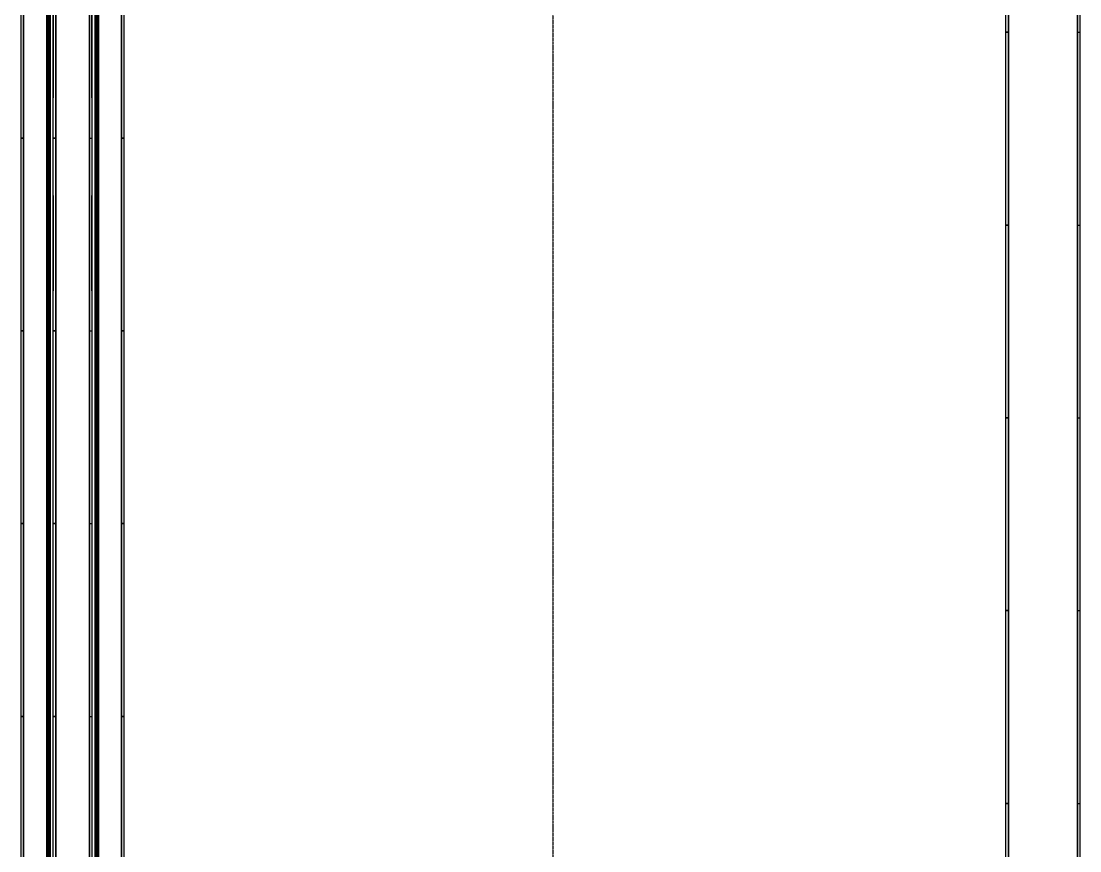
# Model space of a CAD drawing. Header units: inches. Extents: x -21257 to 11444, y 0 to 8704.
# Drawn here: x 4797 to 5456, y 5295 to 5811 of the extents above; entities that cross this region are included whole.
import ezdxf

# ---------------------------------------------------------------- set-up
doc = ezdxf.new("R2010")
doc.units = ezdxf.units.IN
doc.header["$MEASUREMENT"] = 0
doc.linetypes.add('CENTER2', pattern=[1.125, 0.75, -0.125, 0.125, -0.125])
for name, color, linetype in [('100-CONV-LAYOUT', 3, 'Continuous'), ('1000-CONV-LAYOUT', 30, 'Continuous'), ('1000-CONV-LAYOUT-UPPER', 30, 'Continuous'), ('200-CONV-LAYOUT', 4, 'Continuous'), ('300-CONV-LAYOUT', 6, 'Continuous'), ('Bldg_Cline', 8, 'CENTER2')]:
    doc.layers.add(name, color=color, linetype=linetype)

# ---------------------------------------------------------------- blocks, each defined once
blk = doc.blocks.new('Promise-US15-100330-00-10-003 Bldg Colums')
at = {"layer": 'Bldg_Cline'}
blk.add_line((4200, 7192), (4200, 8), dxfattribs=at)

msp = doc.modelspace()

# ---------------------------------------------------------------- linework, layer by layer
at = {"layer": '100-CONV-LAYOUT', "linetype": 'Continuous'}
for p, q in [((4817.06, 5738.27, 30), (4818.56, 5738.27, 30)), ((4818.56, 5738.27, 23.5), (4817.06, 5738.27, 23.5)), ((4818.56, 5738.27, 30), (4818.56, 5738.27, 23.5)), ((4839.56, 5738.27, 30), (4841.06, 5738.27, 30)), ((4839.56, 5738.27, 30), (4839.56, 5738.27, 23.5)), ((4839.56, 5738.27, 23.5), (4841.06, 5738.27, 23.5)), ((4817.06, 5618.27, 30), (4818.56, 5618.27, 30)), ((4818.56, 5618.27, 23.5), (4817.06, 5618.27, 23.5)), ((4818.56, 5618.27, 30), (4818.56, 5618.27, 23.5)), ((4839.56, 5618.27, 30), (4841.06, 5618.27, 30)), ((4839.56, 5618.27, 30), (4839.56, 5618.27, 23.5)), ((4839.56, 5618.27, 23.5), (4841.06, 5618.27, 23.5)), ((4817.06, 5498.27, 30), (4818.56, 5498.27, 30)), ((4818.56, 5498.27, 23.5), (4817.06, 5498.27, 23.5)), ((4818.56, 5498.27, 30), (4818.56, 5498.27, 23.5)), ((4839.56, 5498.27, 30), (4841.06, 5498.27, 30)), ((4839.56, 5498.27, 30), (4839.56, 5498.27, 23.5)), ((4839.56, 5498.27, 23.5), (4841.06, 5498.27, 23.5)), ((4817.06, 5378.27, 30), (4818.56, 5378.27, 30)), ((4818.56, 5378.27, 23.5), (4817.06, 5378.27, 23.5)), ((4818.56, 5378.27, 30), (4818.56, 5378.27, 23.5)), ((4839.56, 5378.27, 30), (4841.06, 5378.27, 30)), ((4839.56, 5378.27, 30), (4839.56, 5378.27, 23.5)), ((4839.56, 5378.27, 23.5), (4841.06, 5378.27, 23.5))]:
    msp.add_line(p, q, dxfattribs=at)
at = {"layer": '100-CONV-LAYOUT'}
for points in [[(4817.06, 4778.27, 23.5), (4817.06, 7238.27, 23.49), (4818.56, 7238.27, 23.49), (4818.56, 4778.27, 23.5)], [(4817.06, 4778.27, 30), (4817.06, 7238.27, 29.99), (4818.56, 7238.27, 29.99), (4818.56, 4778.27, 30)], [(4818.56, 4778.27, 30), (4818.56, 7238.27, 29.99), (4839.56, 7238.27, 29.99), (4839.56, 4778.27, 30)], [(4818.56, 4778.27, 30), (4818.56, 7238.27, 29.99), (4818.56, 7238.27, 23.49), (4818.56, 4778.27, 23.5)], [(4839.56, 4778.27, 30), (4839.56, 7238.27, 29.99), (4839.56, 7238.27, 23.49), (4839.56, 4778.27, 23.5)], [(4839.56, 4778.27, 23.5), (4839.56, 7238.27, 23.49), (4841.06, 7238.27, 23.49), (4841.06, 4778.27, 23.5)], [(4839.56, 4778.27, 30), (4839.56, 7238.27, 29.99), (4841.06, 7238.27, 29.99), (4841.06, 4778.27, 30)], [(4797.06, 4778.27, 26.5), (4797.06, 7154.27, 26.49), (4798.56, 7154.27, 26.49), (4798.56, 4778.27, 26.5)], [(4797.06, 4778.27, 30), (4797.06, 7154.27, 29.99), (4798.56, 7154.27, 29.99), (4798.56, 4778.27, 30)], [(4798.56, 4778.27, 30), (4798.56, 7154.27, 29.99), (4813.56, 7154.27, 29.99), (4813.56, 4778.27, 30)], [(4798.56, 4778.27, 30), (4798.56, 7154.27, 29.99), (4798.56, 7154.27, 26.49), (4798.56, 4778.27, 26.5)], [(4813.56, 4778.27, 30), (4813.56, 7154.27, 29.99), (4813.56, 7154.27, 26.49), (4813.56, 4778.27, 26.5)], [(4813.56, 4778.27, 26.5), (4813.56, 7154.27, 26.49), (4815.06, 7154.27, 26.49), (4815.06, 4778.27, 26.5)], [(4813.56, 4778.27, 30), (4813.56, 7154.27, 29.99), (4815.06, 7154.27, 29.99), (4815.06, 4778.27, 30)], [(4843.06, 4778.27, 26.5), (4843.06, 7154.27, 26.49), (4844.56, 7154.27, 26.49), (4844.56, 4778.27, 26.5)], [(4843.06, 4778.27, 30), (4843.06, 7154.27, 29.99), (4844.56, 7154.27, 29.99), (4844.56, 4778.27, 30)], [(4844.56, 4778.27, 30), (4844.56, 7154.27, 29.99), (4859.56, 7154.27, 29.99), (4859.56, 4778.27, 30)], [(4844.56, 4778.27, 30), (4844.56, 7154.27, 29.99), (4844.56, 7154.27, 26.49), (4844.56, 4778.27, 26.5)], [(4859.56, 4778.27, 30), (4859.56, 7154.27, 29.99), (4859.56, 7154.27, 26.49), (4859.56, 4778.27, 26.5)], [(4859.56, 4778.27, 26.5), (4859.56, 7154.27, 26.49), (4861.06, 7154.27, 26.49), (4861.06, 4778.27, 26.5)], [(4859.56, 4778.27, 30), (4859.56, 7154.27, 29.99), (4861.06, 7154.27, 29.99), (4861.06, 4778.27, 30)], [(4797.06, 5738.27, 30), (4797.06, 5738.27, 26.5), (4798.56, 5738.27, 26.5), (4798.56, 5738.27, 30)], [(4813.56, 5738.27, 30), (4813.56, 5738.27, 26.5), (4815.06, 5738.27, 26.5), (4815.06, 5738.27, 30)], [(4843.06, 5738.27, 30), (4843.06, 5738.27, 26.5), (4844.56, 5738.27, 26.5), (4844.56, 5738.27, 30)], [(4859.56, 5738.27, 30), (4859.56, 5738.27, 26.5), (4861.06, 5738.27, 26.5), (4861.06, 5738.27, 30)], [(4797.06, 5618.27, 30), (4797.06, 5618.27, 26.5), (4798.56, 5618.27, 26.5), (4798.56, 5618.27, 30)], [(4813.56, 5618.27, 30), (4813.56, 5618.27, 26.5), (4815.06, 5618.27, 26.5), (4815.06, 5618.27, 30)], [(4843.06, 5618.27, 30), (4843.06, 5618.27, 26.5), (4844.56, 5618.27, 26.5), (4844.56, 5618.27, 30)], [(4859.56, 5618.27, 30), (4859.56, 5618.27, 26.5), (4861.06, 5618.27, 26.5), (4861.06, 5618.27, 30)], [(4797.06, 5498.27, 30), (4797.06, 5498.27, 26.5), (4798.56, 5498.27, 26.5), (4798.56, 5498.27, 30)], [(4813.56, 5498.27, 30), (4813.56, 5498.27, 26.5), (4815.06, 5498.27, 26.5), (4815.06, 5498.27, 30)], [(4843.06, 5498.27, 30), (4843.06, 5498.27, 26.5), (4844.56, 5498.27, 26.5), (4844.56, 5498.27, 30)], [(4859.56, 5498.27, 30), (4859.56, 5498.27, 26.5), (4861.06, 5498.27, 26.5), (4861.06, 5498.27, 30)], [(4797.06, 5378.27, 30), (4797.06, 5378.27, 26.5), (4798.56, 5378.27, 26.5), (4798.56, 5378.27, 30)], [(4813.56, 5378.27, 30), (4813.56, 5378.27, 26.5), (4815.06, 5378.27, 26.5), (4815.06, 5378.27, 30)], [(4843.06, 5378.27, 30), (4843.06, 5378.27, 26.5), (4844.56, 5378.27, 26.5), (4844.56, 5378.27, 30)], [(4859.56, 5378.27, 30), (4859.56, 5378.27, 26.5), (4861.06, 5378.27, 26.5), (4861.06, 5378.27, 30)]]:
    msp.add_3dface(points, dxfattribs=at)
at = {"layer": '1000-CONV-LAYOUT', "linetype": 'Continuous'}
for p, q in [((5410.1, 5804.15, 336), (5411.6, 5804.15, 336)), ((5411.6, 5804.15, 328.5), (5410.1, 5804.15, 328.5)), ((5411.6, 5804.15, 336), (5411.6, 5804.15, 328.5)), ((5454.6, 5804.15, 336), (5456.1, 5804.15, 336)), ((5454.6, 5804.15, 336), (5454.6, 5804.15, 328.5)), ((5454.6, 5804.15, 328.5), (5456.1, 5804.15, 328.5)), ((4814.6, 5717.26, 69), (4813.1, 5717.26, 69)), ((4814.6, 5717.26, 65), (4813.1, 5717.26, 65)), ((4814.6, 5717.26, 69), (4814.6, 5717.26, 65)), ((4845.1, 5717.26, 69), (4843.6, 5717.26, 69)), ((4843.6, 5717.26, 69), (4843.6, 5717.26, 65)), ((4843.6, 5717.26, 65), (4845.1, 5717.26, 65)), ((5410.1, 5684.15, 336), (5411.6, 5684.15, 336)), ((5411.6, 5684.15, 328.5), (5410.1, 5684.15, 328.5)), ((5411.6, 5684.15, 336), (5411.6, 5684.15, 328.5)), ((5454.6, 5684.15, 336), (5456.1, 5684.15, 336)), ((5454.6, 5684.15, 336), (5454.6, 5684.15, 328.5)), ((5454.6, 5684.15, 328.5), (5456.1, 5684.15, 328.5)), ((4814.6, 5597.26, 69), (4813.1, 5597.26, 69)), ((4814.6, 5597.26, 65), (4813.1, 5597.26, 65)), ((4814.6, 5597.26, 69), (4814.6, 5597.26, 65)), ((4845.1, 5597.26, 69), (4843.6, 5597.26, 69)), ((4843.6, 5597.26, 69), (4843.6, 5597.26, 65)), ((4843.6, 5597.26, 65), (4845.1, 5597.26, 65)), ((5410.1, 5564.15, 336), (5411.6, 5564.15, 336)), ((5411.6, 5564.15, 328.5), (5410.1, 5564.15, 328.5)), ((5411.6, 5564.15, 336), (5411.6, 5564.15, 328.5)), ((5454.6, 5564.15, 336), (5456.1, 5564.15, 336)), ((5454.6, 5564.15, 336), (5454.6, 5564.15, 328.5)), ((5454.6, 5564.15, 328.5), (5456.1, 5564.15, 328.5)), ((4814.6, 5477.26, 69), (4813.1, 5477.26, 69)), ((4814.6, 5477.26, 65), (4813.1, 5477.26, 65)), ((4814.6, 5477.26, 69), (4814.6, 5477.26, 65)), ((4845.1, 5477.26, 69), (4843.6, 5477.26, 69)), ((4843.6, 5477.26, 69), (4843.6, 5477.26, 65)), ((4843.6, 5477.26, 65), (4845.1, 5477.26, 65)), ((5410.1, 5444.15, 336), (5411.6, 5444.15, 336)), ((5411.6, 5444.15, 328.5), (5410.1, 5444.15, 328.5)), ((5411.6, 5444.15, 336), (5411.6, 5444.15, 328.5)), ((5454.6, 5444.15, 336), (5456.1, 5444.15, 336)), ((5454.6, 5444.15, 336), (5454.6, 5444.15, 328.5)), ((5454.6, 5444.15, 328.5), (5456.1, 5444.15, 328.5)), ((4814.6, 5357.26, 69), (4813.1, 5357.26, 69)), ((4814.6, 5357.26, 65), (4813.1, 5357.26, 65)), ((4814.6, 5357.26, 69), (4814.6, 5357.26, 65)), ((4845.1, 5357.26, 69), (4843.6, 5357.26, 69)), ((4843.6, 5357.26, 69), (4843.6, 5357.26, 65)), ((4843.6, 5357.26, 65), (4845.1, 5357.26, 65)), ((5410.1, 5324.15, 336), (5411.6, 5324.15, 336)), ((5411.6, 5324.15, 328.5), (5410.1, 5324.15, 328.5)), ((5411.6, 5324.15, 336), (5411.6, 5324.15, 328.5)), ((5454.6, 5324.15, 336), (5456.1, 5324.15, 336)), ((5454.6, 5324.15, 336), (5454.6, 5324.15, 328.5)), ((5454.6, 5324.15, 328.5), (5456.1, 5324.15, 328.5))]:
    msp.add_line(p, q, dxfattribs=at)
at = {"layer": '1000-CONV-LAYOUT'}
for points in [[(4814.6, 7157.26, 69), (4814.6, 4901.26, 69), (4813.1, 4901.26, 69), (4813.1, 7157.26, 69)], [(4814.6, 7157.26, 65), (4814.6, 4901.26, 65), (4813.1, 4901.26, 65), (4813.1, 7157.26, 65)], [(4814.6, 7157.26, 69), (4814.6, 4901.26, 69), (4814.6, 4901.26, 65), (4814.6, 7157.26, 65)], [(4843.6, 7157.26, 69), (4843.6, 4901.26, 69), (4814.6, 4901.26, 69), (4814.6, 7157.26, 69)], [(4845.1, 7157.26, 69), (4845.1, 4901.26, 69), (4843.6, 4901.26, 69), (4843.6, 7157.26, 69)], [(4845.1, 7157.26, 65), (4845.1, 4901.26, 65), (4843.6, 4901.26, 65), (4843.6, 7157.26, 65)], [(4843.6, 7157.26, 69), (4843.6, 4901.26, 69), (4843.6, 4901.26, 65), (4843.6, 7157.26, 65)], [(5410.1, 4124.15, 328.5), (5410.1, 6524.15, 328.5), (5411.6, 6524.15, 328.5), (5411.6, 4124.15, 328.5)], [(5410.1, 4124.15, 336), (5410.1, 6524.15, 336), (5411.6, 6524.15, 336), (5411.6, 4124.15, 336)], [(5411.6, 4124.15, 336), (5411.6, 6524.15, 336), (5454.6, 6524.15, 336), (5454.6, 4124.15, 336)], [(5411.6, 4124.15, 336), (5411.6, 6524.15, 336), (5411.6, 6524.15, 328.5), (5411.6, 4124.15, 328.5)], [(5454.6, 4124.15, 336), (5454.6, 6524.15, 336), (5454.6, 6524.15, 328.5), (5454.6, 4124.15, 328.5)], [(5454.6, 4124.15, 328.5), (5454.6, 6524.15, 328.5), (5456.1, 6524.15, 328.5), (5456.1, 4124.15, 328.5)], [(5454.6, 4124.15, 336), (5454.6, 6524.15, 336), (5456.1, 6524.15, 336), (5456.1, 4124.15, 336)]]:
    msp.add_3dface(points, dxfattribs=at)
at = {"layer": '1000-CONV-LAYOUT-UPPER', "linetype": 'Continuous'}
for p, q in [((4814.6, 5717.26, 177), (4813.1, 5717.26, 177)), ((4814.6, 5717.26, 173), (4813.1, 5717.26, 173)), ((4814.6, 5717.26, 177), (4814.6, 5717.26, 173)), ((4845.1, 5717.26, 177), (4843.6, 5717.26, 177)), ((4843.6, 5717.26, 177), (4843.6, 5717.26, 173)), ((4843.6, 5717.26, 173), (4845.1, 5717.26, 173)), ((4814.6, 5597.26, 177), (4813.1, 5597.26, 177)), ((4814.6, 5597.26, 173), (4813.1, 5597.26, 173)), ((4814.6, 5597.26, 177), (4814.6, 5597.26, 173)), ((4845.1, 5597.26, 177), (4843.6, 5597.26, 177)), ((4843.6, 5597.26, 177), (4843.6, 5597.26, 173)), ((4843.6, 5597.26, 173), (4845.1, 5597.26, 173)), ((4814.6, 5477.26, 177), (4813.1, 5477.26, 177)), ((4814.6, 5477.26, 173), (4813.1, 5477.26, 173)), ((4814.6, 5477.26, 177), (4814.6, 5477.26, 173)), ((4845.1, 5477.26, 177), (4843.6, 5477.26, 177)), ((4843.6, 5477.26, 177), (4843.6, 5477.26, 173)), ((4843.6, 5477.26, 173), (4845.1, 5477.26, 173)), ((4814.6, 5357.26, 177), (4813.1, 5357.26, 177)), ((4814.6, 5357.26, 173), (4813.1, 5357.26, 173)), ((4814.6, 5357.26, 177), (4814.6, 5357.26, 173)), ((4845.1, 5357.26, 177), (4843.6, 5357.26, 177)), ((4843.6, 5357.26, 177), (4843.6, 5357.26, 173)), ((4843.6, 5357.26, 173), (4845.1, 5357.26, 173))]:
    msp.add_line(p, q, dxfattribs=at)
at = {"layer": '1000-CONV-LAYOUT-UPPER'}
for points in [[(4814.6, 7157.26, 173), (4814.6, 4733.26, 173), (4813.1, 4733.26, 173), (4813.1, 7157.26, 173)], [(4814.6, 7157.26, 177), (4814.6, 4733.26, 177), (4813.1, 4733.26, 177), (4813.1, 7157.26, 177)], [(4843.6, 7157.26, 177), (4843.6, 4733.26, 177), (4814.6, 4733.26, 177), (4814.6, 7157.26, 177)], [(4814.6, 7157.26, 177), (4814.6, 4733.26, 177), (4814.6, 4733.26, 173), (4814.6, 7157.26, 173)], [(4843.6, 7157.26, 177), (4843.6, 4733.26, 177), (4843.6, 4733.26, 173), (4843.6, 7157.26, 173)], [(4845.1, 7157.26, 173), (4845.1, 4733.26, 173), (4843.6, 4733.26, 173), (4843.6, 7157.26, 173)], [(4845.1, 7157.26, 177), (4845.1, 4733.26, 177), (4843.6, 4733.26, 177), (4843.6, 7157.26, 177)]]:
    msp.add_3dface(points, dxfattribs=at)
at = {"layer": '200-CONV-LAYOUT', "linetype": 'Continuous'}
for p, q in [((4817.06, 5738.27, 138), (4818.56, 5738.27, 138)), ((4818.56, 5738.27, 131.5), (4817.06, 5738.27, 131.5)), ((4818.56, 5738.27, 138), (4818.56, 5738.27, 131.5)), ((4839.56, 5738.27, 138), (4841.06, 5738.27, 138)), ((4839.56, 5738.27, 138), (4839.56, 5738.27, 131.5)), ((4839.56, 5738.27, 131.5), (4841.06, 5738.27, 131.5)), ((4817.06, 5618.27, 138), (4818.56, 5618.27, 138)), ((4818.56, 5618.27, 131.5), (4817.06, 5618.27, 131.5)), ((4818.56, 5618.27, 138), (4818.56, 5618.27, 131.5)), ((4839.56, 5618.27, 138), (4841.06, 5618.27, 138)), ((4839.56, 5618.27, 138), (4839.56, 5618.27, 131.5)), ((4839.56, 5618.27, 131.5), (4841.06, 5618.27, 131.5)), ((4817.06, 5498.27, 138), (4818.56, 5498.27, 138)), ((4818.56, 5498.27, 131.5), (4817.06, 5498.27, 131.5)), ((4818.56, 5498.27, 138), (4818.56, 5498.27, 131.5)), ((4839.56, 5498.27, 138), (4841.06, 5498.27, 138)), ((4839.56, 5498.27, 138), (4839.56, 5498.27, 131.5)), ((4839.56, 5498.27, 131.5), (4841.06, 5498.27, 131.5)), ((4817.06, 5378.27, 138), (4818.56, 5378.27, 138)), ((4818.56, 5378.27, 131.5), (4817.06, 5378.27, 131.5)), ((4818.56, 5378.27, 138), (4818.56, 5378.27, 131.5)), ((4839.56, 5378.27, 138), (4841.06, 5378.27, 138)), ((4839.56, 5378.27, 138), (4839.56, 5378.27, 131.5)), ((4839.56, 5378.27, 131.5), (4841.06, 5378.27, 131.5))]:
    msp.add_line(p, q, dxfattribs=at)
at = {"layer": '200-CONV-LAYOUT'}
for points in [[(4817.06, 4778.27, 131.5), (4817.06, 7058.27, 131.49), (4818.56, 7058.27, 131.49), (4818.56, 4778.27, 131.5)], [(4817.06, 4778.27, 138), (4817.06, 7058.27, 137.99), (4818.56, 7058.27, 137.99), (4818.56, 4778.27, 138)], [(4818.56, 4778.27, 138), (4818.56, 7058.27, 137.99), (4839.56, 7058.27, 137.99), (4839.56, 4778.27, 138)], [(4818.56, 4778.27, 138), (4818.56, 7058.27, 137.99), (4818.56, 7058.27, 131.49), (4818.56, 4778.27, 131.5)], [(4839.56, 4778.27, 138), (4839.56, 7058.27, 137.99), (4839.56, 7058.27, 131.49), (4839.56, 4778.27, 131.5)], [(4839.56, 4778.27, 131.5), (4839.56, 7058.27, 131.49), (4841.06, 7058.27, 131.49), (4841.06, 4778.27, 131.5)], [(4839.56, 4778.27, 138), (4839.56, 7058.27, 137.99), (4841.06, 7058.27, 137.99), (4841.06, 4778.27, 138)], [(4797.06, 4778.27, 134.5), (4797.06, 7010.27, 134.49), (4798.56, 7010.27, 134.49), (4798.56, 4778.27, 134.5)], [(4797.06, 4778.27, 138), (4797.06, 7010.27, 137.99), (4798.56, 7010.27, 137.99), (4798.56, 4778.27, 138)], [(4798.56, 4778.27, 138), (4798.56, 7010.27, 137.99), (4813.56, 7010.27, 137.99), (4813.56, 4778.27, 138)], [(4798.56, 4778.27, 138), (4798.56, 7010.27, 137.99), (4798.56, 7010.27, 134.49), (4798.56, 4778.27, 134.5)], [(4813.56, 4778.27, 138), (4813.56, 7010.27, 137.99), (4813.56, 7010.27, 134.49), (4813.56, 4778.27, 134.5)], [(4813.56, 4778.27, 134.5), (4813.56, 7010.27, 134.49), (4815.06, 7010.27, 134.49), (4815.06, 4778.27, 134.5)], [(4813.56, 4778.27, 138), (4813.56, 7010.27, 137.99), (4815.06, 7010.27, 137.99), (4815.06, 4778.27, 138)], [(4843.06, 4778.27, 134.5), (4843.06, 7010.27, 134.49), (4844.56, 7010.27, 134.49), (4844.56, 4778.27, 134.5)], [(4843.06, 4778.27, 138), (4843.06, 7010.27, 137.99), (4844.56, 7010.27, 137.99), (4844.56, 4778.27, 138)], [(4844.56, 4778.27, 138), (4844.56, 7010.27, 137.99), (4859.56, 7010.27, 137.99), (4859.56, 4778.27, 138)], [(4844.56, 4778.27, 138), (4844.56, 7010.27, 137.99), (4844.56, 7010.27, 134.49), (4844.56, 4778.27, 134.5)], [(4859.56, 4778.27, 138), (4859.56, 7010.27, 137.99), (4859.56, 7010.27, 134.49), (4859.56, 4778.27, 134.5)], [(4859.56, 4778.27, 134.5), (4859.56, 7010.27, 134.49), (4861.06, 7010.27, 134.49), (4861.06, 4778.27, 134.5)], [(4859.56, 4778.27, 138), (4859.56, 7010.27, 137.99), (4861.06, 7010.27, 137.99), (4861.06, 4778.27, 138)], [(4817.06, 5822.52, 131.5), (4817.06, 5822.52, 119.18), (4817.06, 5784.27, 119.18), (4817.06, 5784.27, 131.5)], [(4841.06, 5822.52, 131.5), (4841.06, 5822.52, 119.18), (4841.06, 5784.27, 119.18), (4841.06, 5784.27, 131.5)], [(4817.06, 5784.27, 131.5), (4817.06, 5784.27, 119.18), (4817.06, 5763.27, 131.5), (4817.06, 5784.27, 131.5)], [(4841.06, 5784.27, 131.5), (4841.06, 5784.27, 119.18), (4841.06, 5763.27, 131.5), (4841.06, 5784.27, 131.5)], [(4797.06, 5738.27, 138), (4797.06, 5738.27, 134.5), (4798.56, 5738.27, 134.5), (4798.56, 5738.27, 138)], [(4813.56, 5738.27, 138), (4813.56, 5738.27, 134.5), (4815.06, 5738.27, 134.5), (4815.06, 5738.27, 138)], [(4843.06, 5738.27, 138), (4843.06, 5738.27, 134.5), (4844.56, 5738.27, 134.5), (4844.56, 5738.27, 138)], [(4859.56, 5738.27, 138), (4859.56, 5738.27, 134.5), (4861.06, 5738.27, 134.5), (4861.06, 5738.27, 138)], [(4797.06, 5618.27, 138), (4797.06, 5618.27, 134.5), (4798.56, 5618.27, 134.5), (4798.56, 5618.27, 138)], [(4813.56, 5618.27, 138), (4813.56, 5618.27, 134.5), (4815.06, 5618.27, 134.5), (4815.06, 5618.27, 138)], [(4843.06, 5618.27, 138), (4843.06, 5618.27, 134.5), (4844.56, 5618.27, 134.5), (4844.56, 5618.27, 138)], [(4859.56, 5618.27, 138), (4859.56, 5618.27, 134.5), (4861.06, 5618.27, 134.5), (4861.06, 5618.27, 138)], [(4797.06, 5498.27, 138), (4797.06, 5498.27, 134.5), (4798.56, 5498.27, 134.5), (4798.56, 5498.27, 138)], [(4813.56, 5498.27, 138), (4813.56, 5498.27, 134.5), (4815.06, 5498.27, 134.5), (4815.06, 5498.27, 138)], [(4843.06, 5498.27, 138), (4843.06, 5498.27, 134.5), (4844.56, 5498.27, 134.5), (4844.56, 5498.27, 138)], [(4859.56, 5498.27, 138), (4859.56, 5498.27, 134.5), (4861.06, 5498.27, 134.5), (4861.06, 5498.27, 138)], [(4797.06, 5378.27, 138), (4797.06, 5378.27, 134.5), (4798.56, 5378.27, 134.5), (4798.56, 5378.27, 138)], [(4813.56, 5378.27, 138), (4813.56, 5378.27, 134.5), (4815.06, 5378.27, 134.5), (4815.06, 5378.27, 138)], [(4843.06, 5378.27, 138), (4843.06, 5378.27, 134.5), (4844.56, 5378.27, 134.5), (4844.56, 5378.27, 138)], [(4859.56, 5378.27, 138), (4859.56, 5378.27, 134.5), (4861.06, 5378.27, 134.5), (4861.06, 5378.27, 138)]]:
    msp.add_3dface(points, dxfattribs=at)
at = {"layer": '300-CONV-LAYOUT', "linetype": 'Continuous'}
for p, q in [((4817.06, 5738.27, 246), (4818.56, 5738.27, 246)), ((4818.56, 5738.27, 239.5), (4817.06, 5738.27, 239.5)), ((4818.56, 5738.27, 246), (4818.56, 5738.27, 239.5)), ((4839.56, 5738.27, 246), (4841.06, 5738.27, 246)), ((4839.56, 5738.27, 246), (4839.56, 5738.27, 239.5)), ((4839.56, 5738.27, 239.5), (4841.06, 5738.27, 239.5)), ((4817.06, 5618.27, 246), (4818.56, 5618.27, 246)), ((4818.56, 5618.27, 239.5), (4817.06, 5618.27, 239.5)), ((4818.56, 5618.27, 246), (4818.56, 5618.27, 239.5)), ((4839.56, 5618.27, 246), (4841.06, 5618.27, 246)), ((4839.56, 5618.27, 246), (4839.56, 5618.27, 239.5)), ((4839.56, 5618.27, 239.5), (4841.06, 5618.27, 239.5)), ((4817.06, 5498.27, 246), (4818.56, 5498.27, 246)), ((4818.56, 5498.27, 239.5), (4817.06, 5498.27, 239.5)), ((4818.56, 5498.27, 246), (4818.56, 5498.27, 239.5)), ((4839.56, 5498.27, 246), (4841.06, 5498.27, 246)), ((4839.56, 5498.27, 246), (4839.56, 5498.27, 239.5)), ((4839.56, 5498.27, 239.5), (4841.06, 5498.27, 239.5)), ((4817.06, 5378.27, 246), (4818.56, 5378.27, 246)), ((4818.56, 5378.27, 239.5), (4817.06, 5378.27, 239.5)), ((4818.56, 5378.27, 246), (4818.56, 5378.27, 239.5)), ((4839.56, 5378.27, 246), (4841.06, 5378.27, 246)), ((4839.56, 5378.27, 246), (4839.56, 5378.27, 239.5)), ((4839.56, 5378.27, 239.5), (4841.06, 5378.27, 239.5))]:
    msp.add_line(p, q, dxfattribs=at)
at = {"layer": '300-CONV-LAYOUT'}
for points in [[(4797.06, 4778.27, 242.5), (4797.06, 7058.27, 242.49), (4798.56, 7058.27, 242.49), (4798.56, 4778.27, 242.5)], [(4797.06, 4778.27, 246), (4797.06, 7058.27, 245.99), (4798.56, 7058.27, 245.99), (4798.56, 4778.27, 246)], [(4798.56, 4778.27, 246), (4798.56, 7058.27, 245.99), (4813.56, 7058.27, 245.99), (4813.56, 4778.27, 246)], [(4798.56, 4778.27, 246), (4798.56, 7058.27, 245.99), (4798.56, 7058.27, 242.49), (4798.56, 4778.27, 242.5)], [(4813.56, 4778.27, 246), (4813.56, 7058.27, 245.99), (4813.56, 7058.27, 242.49), (4813.56, 4778.27, 242.5)], [(4813.56, 4778.27, 242.5), (4813.56, 7058.27, 242.49), (4815.06, 7058.27, 242.49), (4815.06, 4778.27, 242.5)], [(4813.56, 4778.27, 246), (4813.56, 7058.27, 245.99), (4815.06, 7058.27, 245.99), (4815.06, 4778.27, 246)], [(4843.06, 4778.27, 242.5), (4843.06, 7058.27, 242.49), (4844.56, 7058.27, 242.49), (4844.56, 4778.27, 242.5)], [(4843.06, 4778.27, 246), (4843.06, 7058.27, 245.99), (4844.56, 7058.27, 245.99), (4844.56, 4778.27, 246)], [(4844.56, 4778.27, 246), (4844.56, 7058.27, 245.99), (4859.56, 7058.27, 245.99), (4859.56, 4778.27, 246)], [(4844.56, 4778.27, 246), (4844.56, 7058.27, 245.99), (4844.56, 7058.27, 242.49), (4844.56, 4778.27, 242.5)], [(4859.56, 4778.27, 246), (4859.56, 7058.27, 245.99), (4859.56, 7058.27, 242.49), (4859.56, 4778.27, 242.5)], [(4859.56, 4778.27, 242.5), (4859.56, 7058.27, 242.49), (4861.06, 7058.27, 242.49), (4861.06, 4778.27, 242.5)], [(4859.56, 4778.27, 246), (4859.56, 7058.27, 245.99), (4861.06, 7058.27, 245.99), (4861.06, 4778.27, 246)], [(4817.06, 4778.27, 239.5), (4817.06, 6818.27, 239.49), (4818.56, 6818.27, 239.49), (4818.56, 4778.27, 239.5)], [(4817.06, 4778.27, 246), (4817.06, 6818.27, 245.99), (4818.56, 6818.27, 245.99), (4818.56, 4778.27, 246)], [(4818.56, 4778.27, 246), (4818.56, 6818.27, 245.99), (4839.56, 6818.27, 245.99), (4839.56, 4778.27, 246)], [(4818.56, 4778.27, 246), (4818.56, 6818.27, 245.99), (4818.56, 6818.27, 239.49), (4818.56, 4778.27, 239.5)], [(4839.56, 4778.27, 246), (4839.56, 6818.27, 245.99), (4839.56, 6818.27, 239.49), (4839.56, 4778.27, 239.5)], [(4839.56, 4778.27, 239.5), (4839.56, 6818.27, 239.49), (4841.06, 6818.27, 239.49), (4841.06, 4778.27, 239.5)], [(4839.56, 4778.27, 246), (4839.56, 6818.27, 245.99), (4841.06, 6818.27, 245.99), (4841.06, 4778.27, 246)], [(4797.06, 5738.27, 246), (4797.06, 5738.27, 242.5), (4798.56, 5738.27, 242.5), (4798.56, 5738.27, 246)], [(4813.56, 5738.27, 246), (4813.56, 5738.27, 242.5), (4815.06, 5738.27, 242.5), (4815.06, 5738.27, 246)], [(4843.06, 5738.27, 246), (4843.06, 5738.27, 242.5), (4844.56, 5738.27, 242.5), (4844.56, 5738.27, 246)], [(4859.56, 5738.27, 246), (4859.56, 5738.27, 242.5), (4861.06, 5738.27, 242.5), (4861.06, 5738.27, 246)], [(4817.06, 5702.52, 239.5), (4817.06, 5702.52, 227.18), (4817.06, 5664.27, 227.18), (4817.06, 5664.27, 239.5)], [(4841.06, 5702.52, 239.5), (4841.06, 5702.52, 227.18), (4841.06, 5664.27, 227.18), (4841.06, 5664.27, 239.5)], [(4817.06, 5664.27, 239.5), (4817.06, 5664.27, 227.18), (4817.06, 5643.27, 239.5), (4817.06, 5664.27, 239.5)], [(4841.06, 5664.27, 239.5), (4841.06, 5664.27, 227.18), (4841.06, 5643.27, 239.5), (4841.06, 5664.27, 239.5)], [(4797.06, 5618.27, 246), (4797.06, 5618.27, 242.5), (4798.56, 5618.27, 242.5), (4798.56, 5618.27, 246)], [(4813.56, 5618.27, 246), (4813.56, 5618.27, 242.5), (4815.06, 5618.27, 242.5), (4815.06, 5618.27, 246)], [(4843.06, 5618.27, 246), (4843.06, 5618.27, 242.5), (4844.56, 5618.27, 242.5), (4844.56, 5618.27, 246)], [(4859.56, 5618.27, 246), (4859.56, 5618.27, 242.5), (4861.06, 5618.27, 242.5), (4861.06, 5618.27, 246)], [(4797.06, 5498.27, 246), (4797.06, 5498.27, 242.5), (4798.56, 5498.27, 242.5), (4798.56, 5498.27, 246)], [(4813.56, 5498.27, 246), (4813.56, 5498.27, 242.5), (4815.06, 5498.27, 242.5), (4815.06, 5498.27, 246)], [(4843.06, 5498.27, 246), (4843.06, 5498.27, 242.5), (4844.56, 5498.27, 242.5), (4844.56, 5498.27, 246)], [(4859.56, 5498.27, 246), (4859.56, 5498.27, 242.5), (4861.06, 5498.27, 242.5), (4861.06, 5498.27, 246)], [(4797.06, 5378.27, 246), (4797.06, 5378.27, 242.5), (4798.56, 5378.27, 242.5), (4798.56, 5378.27, 246)], [(4813.56, 5378.27, 246), (4813.56, 5378.27, 242.5), (4815.06, 5378.27, 242.5), (4815.06, 5378.27, 246)], [(4843.06, 5378.27, 246), (4843.06, 5378.27, 242.5), (4844.56, 5378.27, 242.5), (4844.56, 5378.27, 246)], [(4859.56, 5378.27, 246), (4859.56, 5378.27, 242.5), (4861.06, 5378.27, 242.5), (4861.06, 5378.27, 246)]]:
    msp.add_3dface(points, dxfattribs=at)

# ---------------------------------------------------------------- block references
msp.add_blockref('Promise-US15-100330-00-10-003 Bldg Colums', (928.05, 515.51))

doc.saveas('drawing.dxf')
